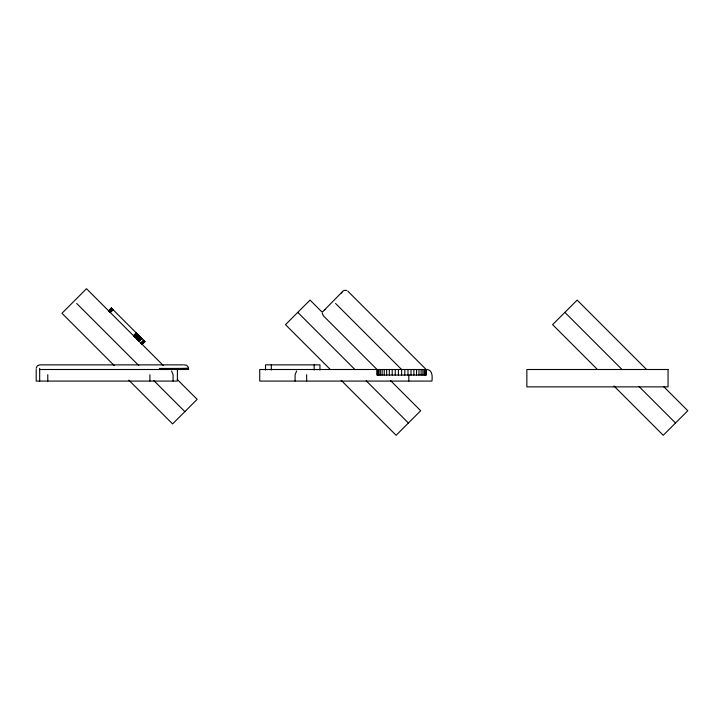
<?xml version="1.0" encoding="UTF-8"?>
<svg xmlns="http://www.w3.org/2000/svg" width="724" height="724" viewBox="0 0 724 724"><rect width="100%" height="100%" fill="white"/><g stroke="black" fill="none" stroke-linecap="round" stroke-linejoin="round"><path stroke-width="1.09" d="M36.2 368.344L37.214 365.882L39.675 364.869L182.801 364.869M341.538 293.048L341.882 292.224M322.533 311.944L342.932 291.175L344.063 290.414L346.724 290.414M296.605 371.023L295.084 374.706L295.084 381.077M108.618 310.822L111.387 308.044L108.718 310.922M108.835 311.048L111.532 308.189M108.89 311.094L111.659 308.315M109.053 311.257L111.822 308.478M109.062 311.266L110.446 309.881M109.243 311.447L112.012 308.668M109.451 311.664L112.229 308.886M109.695 311.899L112.464 309.121M109.948 312.153L112.727 309.383M113.188 309.845L110.22 312.433L112.998 309.655M136.248 332.895L133.469 335.674L133.813 336.017M133.723 335.927L136.501 333.149M133.967 336.171L136.745 333.393M134.193 336.407L136.972 333.628M134.411 336.615L137.189 333.845M134.61 336.814L137.388 334.045M134.791 336.995L137.569 334.226M134.954 337.158L137.723 334.379M135.08 337.284L137.913 334.569M135.234 337.438L137.967 334.624M135.316 337.529L138.112 334.769L111.369 308.026M136.23 338.434L139.008 335.655L144.927 341.583L142.148 344.353M136.293 338.497L139.062 335.719M136.402 338.606L139.18 335.836M136.546 338.751L139.325 335.981M136.745 338.959L139.524 336.18M136.827 339.031L139.623 336.271M136.927 339.131L139.678 336.334M137.098 339.303L139.804 336.461M137.569 339.773L140.347 337.004M137.786 339.99L140.592 337.248M137.931 340.135L140.7 337.357M138.031 340.235L140.809 337.465M138.139 340.343L140.918 337.574M138.266 340.47L141.044 337.692M138.302 340.506L141.09 337.746M138.402 340.606L141.18 337.837M138.546 340.76L141.325 337.981M138.709 340.913L141.488 338.144M138.881 341.085L141.66 338.316M139.062 341.266L141.841 338.488M140.764 342.968L143.533 340.19M141.062 343.267L143.832 340.488M141.234 343.438L144.013 340.66M141.397 343.601L144.167 340.823M141.542 343.746L144.32 340.977M141.678 343.882L144.402 341.058M141.741 343.945L144.51 341.167M141.895 344.099L144.664 341.312M142.013 344.217L144.746 341.402M142.112 344.316L144.854 341.502M324.343 309.763L325.601 309.519M183.652 364.869L186.656 365.222L188.475 367.439M39.675 369.502L188.584 369.502L188.557 368.344M426.409 369.502L259.735 369.502L259.735 381.077L431.957 381.077C432.427 376.86 432.653 369.702 426.753 369.502M646.414 369.331L577.164 300.089L552.602 324.651L597.173 369.222M663.917 386.842L687.8 410.725L663.238 435.287L613.889 385.937M564.883 312.37L622.188 369.674M638.903 386.39L675.519 423.006M347.846 291.175L426.174 369.502L426.174 375.059L377.05 375.059L377.05 369.502L323.284 315.727L322.271 313.275M335.565 303.456L401.612 369.502L401.612 375.059M321.981 312.026L310.044 300.089L285.482 324.651L330.063 369.222M390.435 380.48L420.68 410.725L396.128 435.287L341.203 380.362M297.763 312.37L355.077 369.674M366.217 380.815L408.399 423.006M163.362 365.566L86.509 288.713L61.947 313.275L114.22 365.548M177.244 379.457L197.145 399.349L172.583 423.911L128.809 380.136M76.69 303.456L138.755 365.52M153.823 380.589L184.864 411.63M171.552 371.023L173.081 374.706L173.081 381.077M425.965 369.502L425.965 375.059M425.341 369.502L425.341 375.059M424.3 369.502L424.3 375.059M422.879 369.502L422.879 375.059M421.097 369.502L421.097 375.059M418.979 369.502L418.979 375.059M416.562 369.502L416.562 375.059M413.893 369.502L413.893 375.059M411.015 369.502L411.015 375.059M408.807 374.706L408.807 381.077M407.974 369.502L407.974 375.059M404.816 369.502L404.816 375.059M398.408 369.502L398.408 375.059M395.259 369.502L395.259 375.059M392.218 369.502L392.218 375.059M389.331 369.502L389.331 375.059M386.661 369.502L386.661 375.059M384.245 369.502L384.245 375.059M382.127 369.502L382.127 375.059M380.344 369.502L380.344 375.059M378.923 369.502L378.923 375.059M377.892 369.502L377.892 375.059M377.267 369.502L377.267 375.059M319.945 370.073L319.945 364.86L265.527 364.86L265.527 370.073M314.153 364.86L314.153 370.073M306.659 374.706L306.659 381.077M271.31 364.86L271.31 370.073M188.439 368.344L188.349 369.502M188.24 368.344L188.24 369.502M188.104 368.344L188.104 369.502M187.959 368.344L187.959 369.502M187.787 368.344L187.787 369.502M187.607 368.344L187.607 369.502M187.398 368.344L187.398 369.502M187.172 368.344L187.172 369.502M186.928 368.344L186.928 369.502M186.656 368.344L186.656 369.502M186.376 368.344L186.376 369.502M186.077 368.344L186.077 369.502M185.751 368.344L185.751 369.502M185.416 368.344L185.416 369.502M185.063 368.344L185.063 369.502M184.692 368.344L184.692 369.502M184.294 368.344L184.294 369.502M183.887 368.344L183.887 369.502M183.462 368.344L183.462 369.502M183.027 368.344L183.027 369.502M182.566 368.344L182.566 369.502M182.095 368.344L182.095 369.502M181.606 368.344L181.606 369.502M181.1 368.344L181.1 369.502M180.584 368.344L180.584 369.502M180.05 368.344L180.05 369.502M179.507 368.344L179.507 369.502M178.946 368.344L178.946 369.502M178.366 368.344L178.366 369.502M177.778 368.344L177.778 369.502M177.407 369.502L177.407 381.077L36.2 381.077L36.2 369.502M177.181 368.344L177.181 369.502M176.565 368.344L176.565 369.502M175.95 368.344L175.95 369.502M175.308 368.344L175.308 369.502M174.665 368.344L174.665 369.502M174.004 368.344L174.004 369.502M173.344 368.344L173.344 369.502M172.665 368.344L172.665 369.502M171.977 368.344L171.977 369.502M171.289 368.344L171.289 369.502M170.583 368.344L170.583 369.502M169.878 368.344L169.878 369.502M169.163 368.344L169.163 369.502M168.439 368.344L168.439 369.502M167.706 368.344L167.706 369.502M166.972 368.344L166.972 369.502M166.23 368.344L166.23 369.502M165.488 368.344L165.488 369.502M164.737 368.344L164.737 369.502M163.986 368.344L163.986 369.502M163.226 368.344L163.226 369.502M162.475 368.344L162.475 369.502M161.705 368.344L161.705 369.502M160.945 368.344L160.945 369.502M160.185 368.344L160.185 369.502M159.461 368.344L159.461 369.502M149.922 374.706L149.922 381.077M47.775 374.706L47.775 381.077M39.675 368.344L39.675 381.077M668.053 369.502L526.855 369.502L526.855 386.869L668.053 386.869L668.053 369.502"/></g></svg>
